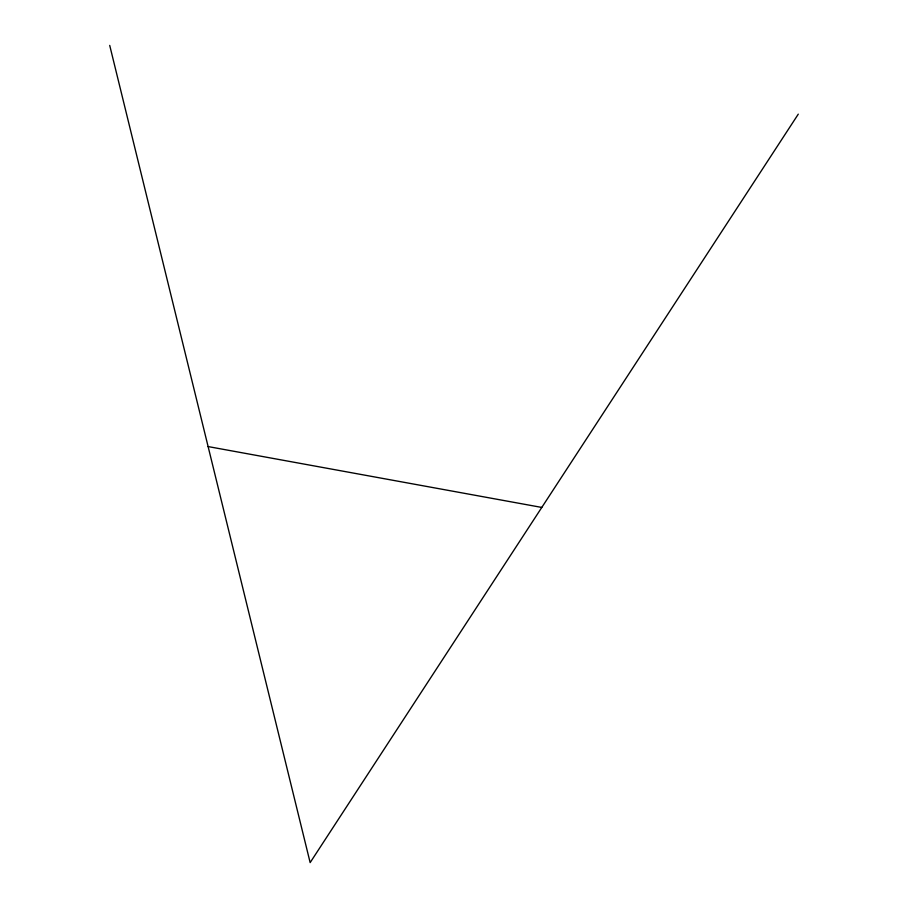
<?xml version="1.0" encoding="UTF-8"?>
<svg xmlns="http://www.w3.org/2000/svg" width="908" height="908" viewBox="0 0 908 908"><rect width="100%" height="100%" fill="white"/><g stroke="black" fill="none" stroke-linecap="round" stroke-linejoin="round"><path stroke-width="1.36" d="M798.28 114.158L310.15 862.6L109.72 45.4M208.114 446.577L541.781 507.436"/></g></svg>
